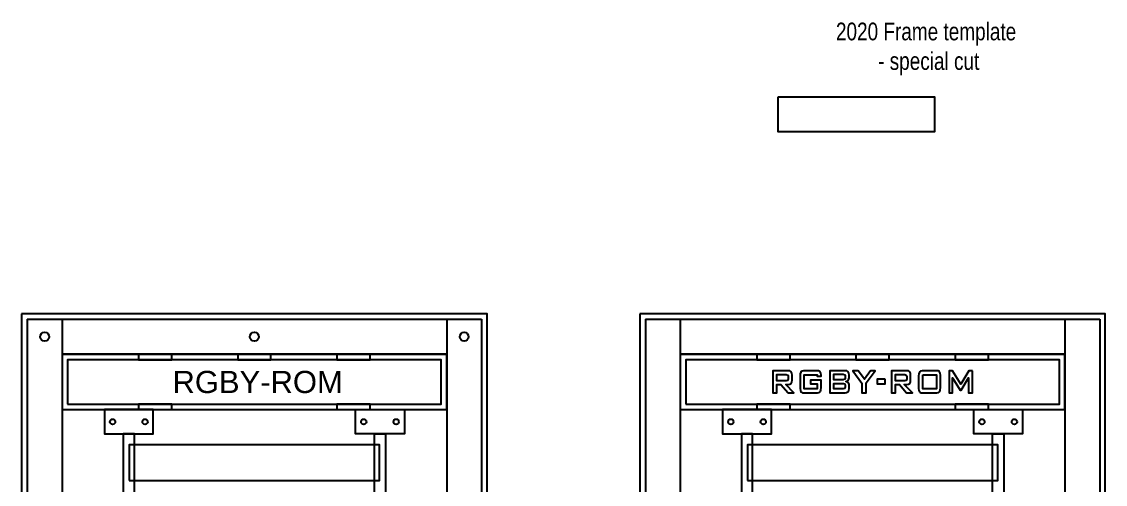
# Model space of a CAD drawing. Header units: inches. Extents: x 547 to 723, y 527 to 790.
# Drawn here: x 564.98 to 589.43, y 676.81 to 687.25 of the extents above; entities that cross this region are included whole.
import ezdxf

# ---------------------------------------------------------------- set-up
doc = ezdxf.new("R2010")
doc.units = ezdxf.units.IN
doc.header["$MEASUREMENT"] = 0
doc.styles.get("Standard").update_dxf_attribs({"font": 'arial.ttf'})

# ---------------------------------------------------------------- blocks, each defined once
blk = doc.blocks.new('Frame')
at = {"color": 7, "linetype": 'ByBlock'}
for p, q in [((4506.05, 308.231), (4506.05, 284.981)), ((4506.05, 308.231), (4516.3, 308.231)), ((4506.837, 308.231), (4506.837, 284.981)), ((4515.513, 308.231), (4515.513, 284.981)), ((4516.3, 308.231), (4516.3, 284.981)), ((4506.837, 307.444), (4515.513, 307.444)), ((4506.837, 285.768), (4515.513, 285.768)), ((4506.05, 284.981), (4516.3, 284.981))]:
    blk.add_line(p, q, dxfattribs=at)

msp = doc.modelspace()

# ---------------------------------------------------------------- linework, layer by layer
at = {"color": 1}
msp.add_lwpolyline([(582.046, 685.558), (585.572, 685.558), (585.572, 684.771), (582.046, 684.771)], close=True, dxfattribs=at)
at = {"color": 1, "linetype": 'ByBlock'}
for points in [[(564.981, 680.664), (564.981, 657.164), (575.481, 657.164), (575.481, 680.664)], [(578.927, 680.664), (578.927, 657.164), (589.427, 657.164), (589.427, 680.664)], [(565.893, 678.502), (574.569, 678.502), (574.569, 679.752), (565.893, 679.752)], [(566.018, 678.627), (574.444, 678.627), (574.444, 679.627), (566.018, 679.627)], [(567.62, 679.627), (568.37, 679.627), (568.37, 679.752), (567.62, 679.752)], [(569.856, 679.627), (570.606, 679.627), (570.606, 679.752), (569.856, 679.752)], [(572.093, 679.627), (572.843, 679.627), (572.843, 679.752), (572.093, 679.752)], [(579.839, 678.502), (588.515, 678.502), (588.515, 679.752), (579.839, 679.752)], [(579.964, 678.627), (588.39, 678.627), (588.39, 679.627), (579.964, 679.627)], [(581.566, 679.627), (582.316, 679.627), (582.316, 679.752), (581.566, 679.752)], [(583.802, 679.627), (584.552, 679.627), (584.552, 679.752), (583.802, 679.752)], [(586.039, 679.627), (586.789, 679.627), (586.789, 679.752), (586.039, 679.752)], [(567.62, 678.502), (568.37, 678.502), (568.37, 678.627), (567.62, 678.627)], [(572.093, 678.502), (572.843, 678.502), (572.843, 678.627), (572.093, 678.627)], [(581.566, 678.502), (582.316, 678.502), (582.316, 678.627), (581.566, 678.627)], [(586.039, 678.502), (586.789, 678.502), (586.789, 678.627), (586.039, 678.627)], [(567.524, 677.952), (567.274, 677.952), (567.274, 662.999), (567.524, 662.999)], [(572.939, 677.952), (573.189, 677.952), (573.189, 662.999), (572.939, 662.999)], [(581.47, 677.952), (581.22, 677.952), (581.22, 662.999), (581.47, 662.999)], [(586.885, 677.952), (587.135, 677.952), (587.135, 662.999), (586.885, 662.999)]]:
    msp.add_lwpolyline(points, close=True, dxfattribs=at)
at = {"color": 2, "linetype": 'ByBlock', "flags": 128}
for points in [[(582.313, 679.071), (582.339, 679.09), (582.355, 679.116), (582.361, 679.163), (582.361, 679.281), (582.355, 679.322), (582.339, 679.354), (582.336, 679.357), (582.31, 679.373), (582.269, 679.376), (581.926, 679.376), (581.926, 678.878), (582.018, 678.878), (582.018, 679.065), (582.107, 679.065), (582.269, 678.878), (582.402, 678.878), (582.218, 679.065), (582.269, 679.065), (582.275, 679.065)], [(583.015, 679.265), (583.015, 679.274), (583.008, 679.322), (582.996, 679.354), (582.986, 679.36), (582.957, 679.373), (582.916, 679.376), (582.64, 679.376), (582.621, 679.376), (582.586, 679.37), (582.561, 679.351), (582.558, 679.344), (582.545, 679.309), (582.542, 679.259), (582.542, 678.995), (582.542, 678.979), (582.548, 678.932), (582.561, 678.903), (582.57, 678.894), (582.599, 678.881), (582.64, 678.878), (582.916, 678.878), (582.935, 678.878), (582.97, 678.884), (582.996, 678.903), (582.999, 678.909), (583.011, 678.944), (583.015, 678.995), (583.015, 679.167), (582.773, 679.167), (582.773, 679.081), (582.926, 679.081), (582.926, 678.97), (582.634, 678.97), (582.634, 679.287), (582.926, 679.287), (582.926, 679.252), (583.015, 679.252)], [(583.649, 679.04), (583.646, 679.068), (583.63, 679.103), (583.611, 679.122), (583.576, 679.135), (583.598, 679.141), (583.627, 679.16), (583.636, 679.176), (583.646, 679.22), (583.646, 679.281), (583.64, 679.322), (583.624, 679.354), (583.621, 679.357), (583.595, 679.373), (583.554, 679.376), (583.211, 679.376), (583.211, 678.878), (583.529, 678.878), (583.557, 678.878), (583.592, 678.887), (583.617, 678.9), (583.621, 678.903), (583.64, 678.932), (583.649, 678.976)], [(584.033, 679.103), (584.239, 679.376), (584.131, 679.376), (583.992, 679.186), (583.855, 679.376), (583.732, 679.376), (583.938, 679.1), (583.938, 678.878), (584.033, 678.878)], [(585.036, 679.281), (585.032, 679.322), (585.017, 679.354), (585.013, 679.357), (584.985, 679.373), (584.947, 679.376), (584.604, 679.376), (584.604, 678.878), (584.696, 678.878), (584.696, 679.065), (584.785, 679.065), (584.944, 678.878), (585.08, 678.878), (584.893, 679.065), (584.947, 679.065), (584.95, 679.065), (584.988, 679.071), (585.017, 679.09), (585.029, 679.116), (585.036, 679.163)], [(585.711, 679.259), (585.708, 679.274), (585.705, 679.322), (585.689, 679.351), (585.683, 679.36), (585.654, 679.373), (585.61, 679.376), (585.318, 679.376), (585.299, 679.376), (585.261, 679.37), (585.239, 679.351), (585.232, 679.344), (585.22, 679.309), (585.216, 679.259), (585.216, 678.995), (585.216, 678.979), (585.223, 678.932), (585.239, 678.903), (585.245, 678.894), (585.274, 678.881), (585.318, 678.878), (585.61, 678.878), (585.629, 678.878), (585.667, 678.884), (585.689, 678.903), (585.696, 678.909), (585.705, 678.944), (585.711, 678.995)], [(586.428, 679.376), (586.352, 679.376), (586.168, 679.074), (585.981, 679.376), (585.905, 679.376), (585.905, 678.878), (585.981, 678.878), (585.981, 679.22), (586.152, 678.938), (586.172, 678.938), (586.34, 679.217), (586.343, 678.878), (586.428, 678.878)], [(582.272, 679.252), (582.272, 679.192), (582.263, 679.16), (582.228, 679.151), (582.018, 679.151), (582.018, 679.29), (582.228, 679.29), (582.263, 679.281)], [(583.557, 679.259), (583.557, 679.211), (583.551, 679.186), (583.516, 679.176), (583.303, 679.176), (583.303, 679.297), (583.516, 679.297), (583.551, 679.287)], [(584.464, 679.186), (584.284, 679.186), (584.284, 679.084), (584.464, 679.084)], [(584.947, 679.252), (584.947, 679.192), (584.937, 679.16), (584.906, 679.151), (584.696, 679.151), (584.696, 679.29), (584.906, 679.29), (584.937, 679.281)], [(585.312, 679.287), (585.616, 679.287), (585.616, 678.97), (585.312, 678.97)], [(583.56, 679.049), (583.56, 679.011), (583.551, 678.976), (583.516, 678.966), (583.303, 678.966), (583.303, 679.093), (583.516, 679.093), (583.519, 679.093), (583.551, 679.084)]]:
    msp.add_lwpolyline(points, close=True, dxfattribs=at)
at = {"color": 3, "linetype": 'ByBlock'}
for points in [[(567.949, 678.502), (566.849, 678.502), (566.849, 677.952), (567.949, 677.952)], [(572.514, 678.502), (573.614, 678.502), (573.614, 677.952), (572.514, 677.952)], [(581.895, 678.502), (580.795, 678.502), (580.795, 677.952), (581.895, 677.952)], [(586.46, 678.502), (587.56, 678.502), (587.56, 677.952), (586.46, 677.952)], [(567.406, 676.902), (573.056, 676.902), (573.056, 677.702), (567.406, 677.702)], [(581.352, 676.902), (587.002, 676.902), (587.002, 677.702), (581.352, 677.702)]]:
    msp.add_lwpolyline(points, close=True, dxfattribs=at)
at = {"color": 1, "linetype": 'ByBlock'}
for centre, radius in [((565.5, 680.145), 0.1), ((570.231, 680.145), 0.1), ((574.963, 680.145), 0.1), ((567.034, 678.227), 0.06), ((567.764, 678.227), 0.06), ((572.699, 678.227), 0.06), ((573.429, 678.227), 0.06), ((580.98, 678.227), 0.06), ((581.71, 678.227), 0.06), ((586.645, 678.227), 0.06), ((587.375, 678.227), 0.06)]:
    msp.add_circle(centre, radius, dxfattribs=at)

# ---------------------------------------------------------------- block references
for p in [(-3940.944, 372.308), (-3926.998, 372.308)]:
    msp.add_blockref('Frame', p, dxfattribs=at)

# ---------------------------------------------------------------- texts
at = {"color": 3, "linetype": 'ByBlock', "insert": (579.756, 687.233), "char_height": 0.4, "attachment_point": 1}
msp.add_mtext_dynamic_manual_height_columns('\\pxqc;{\\fBankGothic|b0|i0|c0|p34;\\W0.8;2020 Frame template\\P - special cut}', width=11.25575, gutter_width=14.494, heights=[1.863], dxfattribs=at)
at = {"color": 2, "linetype": 'ByBlock', "insert": (568.384, 679.374), "char_height": 0.5, "attachment_point": 1}
msp.add_mtext_dynamic_manual_height_columns('{\\fArial|b0|i0|c0|p34;RGBY-ROM}', width=3.87926, gutter_width=7.5, heights=[0.47], dxfattribs=at)

doc.saveas('drawing.dxf')
